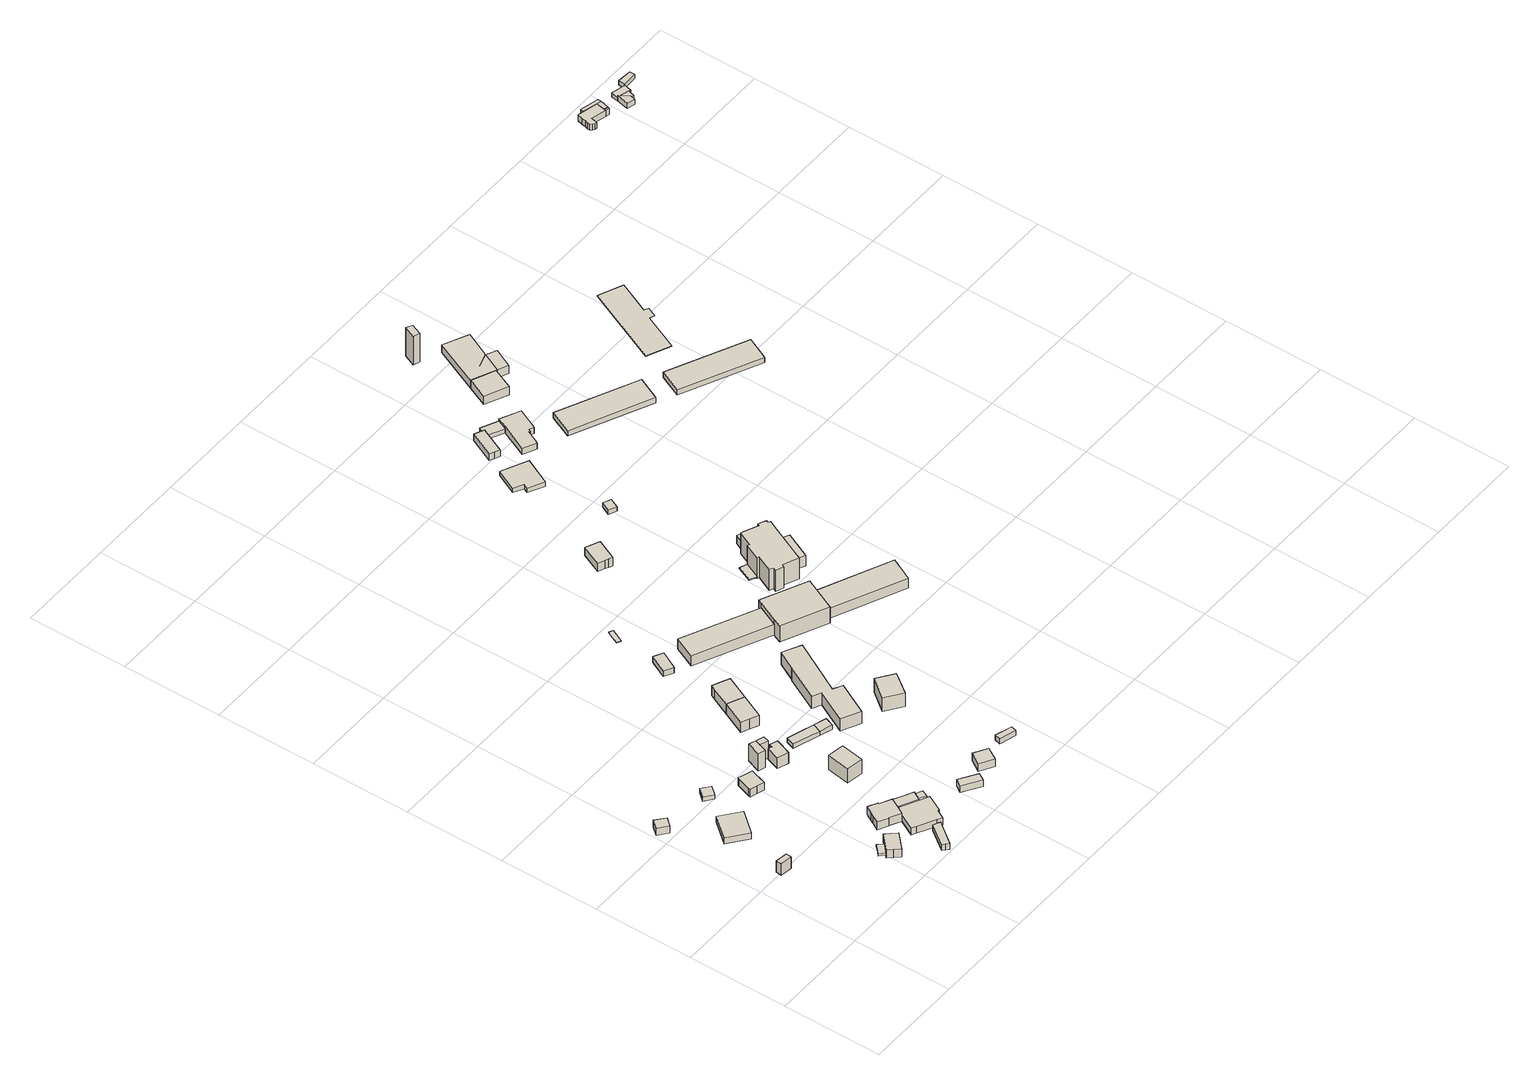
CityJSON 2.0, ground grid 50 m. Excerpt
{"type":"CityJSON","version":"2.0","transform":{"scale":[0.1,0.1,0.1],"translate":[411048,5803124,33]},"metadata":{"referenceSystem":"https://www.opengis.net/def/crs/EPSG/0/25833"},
"CityObjects":{
"building1":{"type":"Building","attributes":{"Gemeindeschluessel":"11000009","BezugspunktDach":"2200","function":"31001_2412","measuredHeight":6.62,"storeysAboveGround":1},"address":[{"country":"Germany","locality":"Berlin","thoroughfareNumber":"44 (4)","thoroughfareName":"Wernsdorfer Straße"}],"geometry":[{"type":"Solid","lod":"1","boundaries":[[[[0,1,2,3,4]],[[5,6,7,8,9]],[[5,9,4,3]],[[6,5,3,2]],[[7,6,2,1]],[[8,7,1,0]],[[9,8,0,4]]]]}]},
"building2":{"type":"Building","attributes":{"Gemeindeschluessel":"11000009","BezugspunktDach":"2200","function":"31001_2520","measuredHeight":4.14,"storeysAboveGround":1},"address":[{"country":"Germany","locality":"Berlin","thoroughfareNumber":"35 (1)","thoroughfareName":"Wernsdorfer Straße"}],"geometry":[{"type":"Solid","lod":"1","boundaries":[[[[10,11,12,13]],[[14,15,16,17]],[[14,17,13,12]],[[15,14,12,11]],[[16,15,11,10]],[[17,16,10,13]]]]}]},
"building3":{"type":"Building","attributes":{"Gemeindeschluessel":"11000009","BezugspunktDach":"2200","function":"31001_1010","measuredHeight":3.44,"storeysAboveGround":1},"address":[{"country":"Germany","locality":"Berlin","thoroughfareNumber":"35","thoroughfareName":"Wernsdorfer Straße"}],"geometry":[{"type":"Solid","lod":"1","boundaries":[[[[18,19,20,21]],[[22,23,24,25]],[[22,25,21,20]],[[23,22,20,19]],[[24,23,19,18]],[[25,24,18,21]]]]}]},
"building4":{"type":"Building","attributes":{"Gemeindeschluessel":"11000009","BezugspunktDach":"2200","function":"51009_1610","measuredHeight":1.12,"storeysAboveGround":0},"address":[{"country":"Germany","locality":"Berlin"}],"geometry":[{"type":"Solid","lod":"1","boundaries":[[[[26,27,28,29,30]],[[31,32,33,34,35]],[[31,35,30,29]],[[32,31,29,28]],[[33,32,28,27]],[[34,33,27,26]],[[35,34,26,30]]]]}]},
"building5":{"type":"Building","attributes":{"Gemeindeschluessel":"11000009","BezugspunktDach":"2200","function":"31001_2723","measuredHeight":5.81,"storeysAboveGround":1},"address":[{"country":"Germany","locality":"Berlin","thoroughfareNumber":"44 (1)","thoroughfareName":"Wernsdorfer Straße"}],"geometry":[{"type":"Solid","lod":"1","boundaries":[[[[36,37,38,39,40,41,42,43]],[[44,45,46,47,48,49,50,51]],[[44,51,43,42]],[[45,44,42,41]],[[46,45,41,40]],[[47,46,40,39]],[[48,47,39,38]],[[49,48,38,37]],[[50,49,37,36]],[[51,50,36,43]]]]}]},
"building6":{"type":"Building","attributes":{"Gemeindeschluessel":"11000009","BezugspunktDach":"2200","function":"31001_2000","measuredHeight":2.47,"storeysAboveGround":1},"address":[{"country":"Germany","locality":"Berlin","thoroughfareNumber":"35 (2)","thoroughfareName":"Wernsdorfer Straße"}],"geometry":[{"type":"Solid","lod":"1","boundaries":[[[[52,53,54,55]],[[56,57,58,59]],[[56,59,55,54]],[[57,56,54,53]],[[58,57,53,52]],[[59,58,52,55]]]]}]},
"building7":{"type":"Building","attributes":{"Gemeindeschluessel":"11000009","BezugspunktDach":"2200","function":"31001_2723","measuredHeight":3.63,"storeysAboveGround":1},"address":[{"country":"Germany","locality":"Berlin","thoroughfareNumber":"44 (2)","thoroughfareName":"Wernsdorfer Straße"}],"geometry":[{"type":"Solid","lod":"1","boundaries":[[[[60,61,62,63,64,65,66,67]],[[68,69,70,71,72,73,74,75]],[[68,75,67,66]],[[69,68,66,65]],[[70,69,65,64]],[[71,70,64,63]],[[72,71,63,62]],[[73,72,62,61]],[[74,73,61,60]],[[75,74,60,67]]]]}]},
"building8":{"type":"Building","attributes":{"Gemeindeschluessel":"11000009","BezugspunktDach":"2200","function":"31001_1010","measuredHeight":5.08,"storeysAboveGround":1},"address":[{"country":"Germany","locality":"Berlin","thoroughfareNumber":"37","thoroughfareName":"Wernsdorfer Straße"}],"geometry":[{"type":"Solid","lod":"1","boundaries":[[[[76,77,78,79,80,81,82,83]],[[84,85,86,87,88,89,90,91]],[[84,91,83,82]],[[85,84,82,81]],[[86,85,81,80]],[[87,86,80,79]],[[88,87,79,78]],[[89,88,78,77]],[[90,89,77,76]],[[91,90,76,83]]]]}]},
"building9":{"type":"Building","attributes":{"Gemeindeschluessel":"11000009","function":"31001_1010"},"address":[{"country":"Germany","locality":"Berlin","thoroughfareNumber":"44","thoroughfareName":"Wernsdorfer Straße"}],"children":["building9-1","building9-2","building9-3"]},
"building9-1":{"type":"BuildingPart","attributes":{"BezugspunktDach":"2200","measuredHeight":4.86,"storeysAboveGround":1},"parents":["building9"],"geometry":[{"type":"MultiSurface","lod":"1","boundaries":[[[92,93,94,95,96,97,98,99,100,101,102,103,104]],[[105,106,107,108,109,110,111,112,113,114,115,116,117]],[[105,117,104,103]],[[109,108,100,99]],[[110,109,99,98]],[[111,110,98,97]],[[112,111,97,96]],[[113,112,96,95]],[[114,113,95,94]],[[115,114,94,93]],[[116,115,93,92]],[[117,116,92,104]],[[106,118,119,102]],[[105,103,119,118]],[[107,106,102,101]],[[108,107,101,100,120]]]}]},
"building9-2":{"type":"BuildingPart","attributes":{"BezugspunktDach":"2200","measuredHeight":5.15,"storeysAboveGround":1},"parents":["building9"],"geometry":[{"type":"MultiSurface","lod":"1","boundaries":[[[121,122,123,124,125,126,127,128,129,130,131,132]],[[133,134,135,136,137,138,139,118,105,140,141,142]],[[133,142,132,131]],[[134,133,131,130]],[[135,134,130,129]],[[136,135,129,128]],[[137,136,128,127]],[[138,137,127,126]],[[143,144,126,125]],[[119,102,145,143,125,124]],[[118,139,106]],[[105,118,124,123],[105,103,119,118]],[[140,105,123,122]],[[141,140,122,121]],[[142,141,121,132]],[[139,138,144,143]],[[118,106,102,119]],[[106,139,143,145,102]],[[119,103,105,118]]]}]},
"building9-3":{"type":"BuildingPart","attributes":{"BezugspunktDach":"2200","measuredHeight":4.35,"storeysAboveGround":1},"parents":["building9"],"geometry":[{"type":"MultiSurface","lod":"1","boundaries":[[[146,147,148,149,144,145]],[[138,150,151,152,108,106]],[[150,138,144,149]],[[151,150,149,148]],[[152,151,148,147]],[[108,152,147,146]],[[102,101,107,153,108,107,101,100,146,145]],[[138,154,139,143,144,155]],[[106,102,145,143,139]],[[106,153,107,101,102]],[[100,101,107,108]]]}]},
"building10":{"type":"Building","attributes":{"Gemeindeschluessel":"11000009","BezugspunktDach":"2200","function":"51009_1610","measuredHeight":4.87,"storeysAboveGround":0},"address":[{"country":"Germany","locality":"Berlin"}],"geometry":[{"type":"Solid","lod":"1","boundaries":[[[[156,157,158,159]],[[160,161,162,163]],[[160,163,159,158]],[[161,160,158,157]],[[162,161,157,156]],[[163,162,156,159]]]]}]},
"building11":{"type":"Building","attributes":{"Gemeindeschluessel":"11000009","function":"31001_2000"},"address":[{"country":"Germany","locality":"Berlin","thoroughfareNumber":"39 (1)","thoroughfareName":"Wernsdorfer Straße"}],"children":["building11-1","building11-2"]},
"building11-1":{"type":"BuildingPart","attributes":{"BezugspunktDach":"2200","measuredHeight":9.91,"storeysAboveGround":1},"parents":["building11"],"geometry":[{"type":"MultiSurface","lod":"1","boundaries":[[[164,165,166,167]],[[168,169,170,171]],[[168,171,167,166]],[[169,168,166,165]],[[170,172,173,164]],[[171,170,164,167]],[[169,165,173,172]]]}]},
"building11-2":{"type":"BuildingPart","attributes":{"BezugspunktDach":"2200","measuredHeight":9.91,"storeysAboveGround":1},"parents":["building11"],"geometry":[{"type":"Solid","lod":"1","boundaries":[[[[174,175,165,173]],[[169,176,177,172]],[[176,169,165,175]],[[177,176,175,174]],[[172,177,174,173]],[[173,165,169,172]]]]}]},
"building12":{"type":"Building","attributes":{"Gemeindeschluessel":"11000009","BezugspunktDach":"2200","function":"31001_1010","measuredHeight":6.38,"storeysAboveGround":1},"address":[{"country":"Germany","locality":"Berlin","thoroughfareNumber":"39","thoroughfareName":"Wernsdorfer Straße"}],"geometry":[{"type":"Solid","lod":"1","boundaries":[[[[178,179,180,181,182,183]],[[184,185,186,187,188,189]],[[184,189,183,182]],[[185,184,182,181]],[[186,185,181,180]],[[187,186,180,179]],[[188,187,179,178]],[[189,188,178,183]]]]}]},
"building13":{"type":"Building","attributes":{"Gemeindeschluessel":"11000009","BezugspunktDach":"2200","function":"31001_1010","measuredHeight":10.15,"storeysAboveGround":1},"address":[{"country":"Germany","locality":"Berlin","thoroughfareNumber":"41","thoroughfareName":"Wernsdorfer Straße"}],"geometry":[{"type":"Solid","lod":"1","boundaries":[[[[190,191,192,193,194]],[[195,196,197,198,199]],[[195,199,194,193]],[[196,195,193,192]],[[197,196,192,191]],[[198,197,191,190]],[[199,198,190,194]]]]}]},
"building14":{"type":"Building","attributes":{"Gemeindeschluessel":"11000009","BezugspunktDach":"2200","function":"31001_2000","measuredHeight":0.006,"storeysAboveGround":1},"address":[{"country":"Germany","locality":"Berlin","thoroughfareNumber":"145 (25)","thoroughfareName":"Wernsdorfer Straße"}]},
"building15":{"type":"Building","attributes":{"Gemeindeschluessel":"11000009","BezugspunktDach":"2200","function":"31001_2000","measuredHeight":5.01,"storeysAboveGround":1},"address":[{"country":"Germany","locality":"Berlin","thoroughfareNumber":"17 (10)","thoroughfareName":"Schmöckwitzwerder Süd"}],"geometry":[{"type":"Solid","lod":"1","boundaries":[[[[200,201,202,203]],[[204,205,206,207]],[[204,207,203,202]],[[205,204,202,201]],[[206,205,201,200]],[[207,206,200,203]]]]}]},
"building16":{"type":"Building","attributes":{"Gemeindeschluessel":"11000009","BezugspunktDach":"2200","function":"31001_2000","measuredHeight":2.62,"storeysAboveGround":1},"address":[{"country":"Germany","locality":"Berlin","thoroughfareNumber":"41 (1)","thoroughfareName":"Wernsdorfer Straße"}],"geometry":[{"type":"Solid","lod":"1","boundaries":[[[[208,209,210,211,212]],[[213,214,215,216,217]],[[213,217,212,211]],[[214,213,211,210]],[[215,214,210,209]],[[216,215,209,208]],[[217,216,208,212]]]]}]},
"building17":{"type":"Building","attributes":{"Gemeindeschluessel":"11000009","BezugspunktDach":"2200","function":"31001_1010","measuredHeight":7.95,"storeysAboveGround":1},"address":[{"country":"Germany","locality":"Berlin","thoroughfareNumber":"37A","thoroughfareName":"Wernsdorfer Straße"}],"geometry":[{"type":"Solid","lod":"1","boundaries":[[[[218,219,220,221,222,223]],[[224,225,226,227,228,229]],[[224,229,223,222]],[[225,224,222,221]],[[226,225,221,220]],[[227,226,220,219]],[[228,227,219,218]],[[229,228,218,223]]]]}]},
"building18":{"type":"Building","attributes":{"Gemeindeschluessel":"11000009","BezugspunktDach":"2200","function":"31001_2000","measuredHeight":2.57,"storeysAboveGround":1},"address":[{"country":"Germany","locality":"Berlin","thoroughfareNumber":"41 (2)","thoroughfareName":"Wernsdorfer Straße"}],"geometry":[{"type":"Solid","lod":"1","boundaries":[[[[230,231,209,208]],[[232,233,234,235]],[[232,235,208,209]],[[233,232,209,231]],[[234,233,231,230]],[[235,234,230,208]]]]}]},
"building19":{"type":"Building","attributes":{"Gemeindeschluessel":"11000009","BezugspunktDach":"2200","function":"31001_1010","measuredHeight":7.98,"storeysAboveGround":1},"address":[{"country":"Germany","locality":"Berlin","thoroughfareNumber":"37B","thoroughfareName":"Wernsdorfer Straße"}],"geometry":[{"type":"Solid","lod":"1","boundaries":[[[[221,220,236,237,238,239,222]],[[240,241,242,243,226,225,224]],[[240,224,222,239]],[[241,240,239,238]],[[242,241,238,237]],[[243,242,237,236]],[[226,243,236,220]],[[225,226,220,221]],[[224,225,221,222]]]]}]},
"building20":{"type":"Building","attributes":{"Gemeindeschluessel":"11000009","BezugspunktDach":"2200","function":"31001_1010","measuredHeight":4.8,"storeysAboveGround":1},"address":[{"country":"Germany","locality":"Berlin","thoroughfareNumber":"46","thoroughfareName":"Wernsdorfer Straße"}],"geometry":[{"type":"Solid","lod":"1","boundaries":[[[[244,245,246,247]],[[248,249,250,251]],[[248,251,247,246]],[[249,248,246,245]],[[250,249,245,244]],[[251,250,244,247]]]]}]},
"building21":{"type":"Building","attributes":{"Gemeindeschluessel":"11000009","BezugspunktDach":"2200","function":"31001_2520","measuredHeight":3.37,"storeysAboveGround":1},"address":[{"country":"Germany","locality":"Berlin","thoroughfareNumber":"43 (7)","thoroughfareName":"Wernsdorfer Straße"}],"geometry":[{"type":"Solid","lod":"1","boundaries":[[[[252,253,254,255]],[[256,257,258,259]],[[256,259,255,254]],[[257,256,254,253]],[[258,257,253,252]],[[259,258,252,255]]]]}]},
"building22":{"type":"Building","attributes":{"Gemeindeschluessel":"11000009","BezugspunktDach":"2200","function":"31001_2000","measuredHeight":7.16,"storeysAboveGround":2},"address":[{"country":"Germany","locality":"Berlin","thoroughfareNumber":"43 (5)","thoroughfareName":"Wernsdorfer Straße"}],"geometry":[{"type":"Solid","lod":"1","boundaries":[[[[260,261,262,263,264,265,266,267,268,269]],[[270,271,272,273,274,275,276,277,278,279]],[[270,279,269,268]],[[271,270,268,267]],[[272,271,267,266]],[[273,272,266,265]],[[274,273,265,264]],[[275,274,264,263]],[[276,275,263,262]],[[277,276,262,261]],[[278,277,261,260]],[[279,278,260,269]]]]}]},
"building23":{"type":"Building","attributes":{"Gemeindeschluessel":"11000009","BezugspunktDach":"2200","function":"31001_2000","measuredHeight":2.92,"storeysAboveGround":1},"address":[{"country":"Germany","locality":"Berlin","thoroughfareNumber":"46 (1)","thoroughfareName":"Wernsdorfer Straße"}],"geometry":[{"type":"Solid","lod":"1","boundaries":[[[[280,281,282,283]],[[284,285,286,287]],[[284,287,283,282]],[[285,284,282,281]],[[286,285,281,280]],[[287,286,280,283]]]]}]},
"building24":{"type":"Building","attributes":{"Gemeindeschluessel":"11000009","BezugspunktDach":"2200","function":"31001_2000","measuredHeight":0.124,"storeysAboveGround":1},"address":[{"country":"Germany","locality":"Berlin","thoroughfareNumber":"43 (24)","thoroughfareName":"Wernsdorfer Straße"}],"geometry":[{"type":"Solid","lod":"1","boundaries":[[[[288,289,290,291,292]],[[293,294,295,296,297]],[[293,297,292,291]],[[294,293,291,290]],[[295,294,290,289]],[[296,295,289,288]],[[297,296,288,292]]]]}]},
"building25":{"type":"Building","attributes":{"Gemeindeschluessel":"11000009","BezugspunktDach":"2200","function":"31001_2000","measuredHeight":9.14,"storeysAboveGround":2},"address":[{"country":"Germany","locality":"Berlin","thoroughfareNumber":"43 (4)","thoroughfareName":"Wernsdorfer Straße"}],"geometry":[{"type":"Solid","lod":"1","boundaries":[[[[298,299,300,301,302]],[[303,304,305,306,307]],[[303,307,302,301]],[[304,303,301,300]],[[305,304,300,299]],[[306,305,299,298]],[[307,306,298,302]]]]}]},
"building26":{"type":"Building","attributes":{"Gemeindeschluessel":"11000009","function":"31001_2000"},"address":[{"country":"Germany","locality":"Berlin","thoroughfareNumber":"43 (3)","thoroughfareName":"Wernsdorfer Straße"}],"children":["building26-1","building26-2","building26-3"]},
"building26-1":{"type":"BuildingPart","attributes":{"BezugspunktDach":"2200","measuredHeight":5.83,"storeysAboveGround":2},"parents":["building26"],"geometry":[{"type":"MultiSurface","lod":"1","boundaries":[[[308,309,310,311]],[[312,313,314,315]],[[312,315,311,316,317]],[[313,312,310,309]],[[314,313,309,308]],[[315,314,308,311]],[[317,316,311,310]]]}]},
"building26-2":{"type":"BuildingPart","attributes":{"BezugspunktDach":"2200","measuredHeight":9.44,"storeysAboveGround":2},"parents":["building26"],"geometry":[{"type":"MultiSurface","lod":"1","boundaries":[[[318,319,320,321,322,323,324,325]],[[326,327,328,329,317,316,330,331]],[[332,333,326,331,325,324]],[[327,326,324,323],[333,334,335,332]],[[328,327,323,322]],[[329,328,322,321]],[[317,329,321,320]],[[311,310,320,319]],[[330,316,319,318]],[[331,330,318,325]],[[316,317,310,311]]]}]},
"building26-3":{"type":"BuildingPart","attributes":{"BezugspunktDach":"2200","measuredHeight":5.97,"storeysAboveGround":2},"parents":["building26"],"geometry":[{"type":"Solid","lod":"1","boundaries":[[[[332,335,336,337]],[[338,334,333,339]],[[338,339,337,336]],[[334,338,336,335]],[[339,333,332,337]],[[334,335,332,333]]]]}]},
"building27":{"type":"Building","attributes":{"Gemeindeschluessel":"11000009","BezugspunktDach":"2200","function":"31001_1010","measuredHeight":5.23,"storeysAboveGround":2},"address":[{"country":"Germany","locality":"Berlin","thoroughfareNumber":"43 (10)","thoroughfareName":"Wernsdorfer Straße"}],"geometry":[{"type":"Solid","lod":"1","boundaries":[[[[340,341,342,343,344,345,346,347]],[[348,349,350,351,352,353,354,355]],[[348,355,347,346]],[[349,348,346,345]],[[350,349,345,344]],[[351,350,344,343]],[[352,351,343,342]],[[353,352,342,341]],[[354,353,341,340]],[[355,354,340,347]]]]}]},
"building28":{"type":"Building","attributes":{"Gemeindeschluessel":"11000009","BezugspunktDach":"2200","function":"51009_1610","measuredHeight":1.04,"storeysAboveGround":0},"address":[{"country":"Germany","locality":"Berlin"}],"geometry":[{"type":"Solid","lod":"1","boundaries":[[[[356,357,358,359]],[[360,361,362,363]],[[360,363,359,358]],[[361,360,358,357]],[[362,361,357,356]],[[363,362,356,359]]]]}]},
"building29":{"type":"Building","attributes":{"Gemeindeschluessel":"11000009","function":"31001_2000"},"address":[{"country":"Germany","locality":"Berlin","thoroughfareNumber":"43","thoroughfareName":"Wernsdorfer Straße"}],"children":["building29-1","building29-2","building29-3"]},
"building29-1":{"type":"BuildingPart","attributes":{"BezugspunktDach":"2200","measuredHeight":16.65,"storeysAboveGround":2},"parents":["building29"],"geometry":[{"type":"MultiSurface","lod":"1","boundaries":[[[364,365,366,367,368,369,370,371,372,373,374,375,376,377,378,379,380,381,382]],[[383,384,385,386,387,388,389,390,391,392,393,394,395,396,397,398,399,400,401]],[[383,401,382,381]],[[384,383,381,380]],[[385,384,380,379]],[[386,385,379,378]],[[387,386,378,377]],[[388,387,377,376]],[[389,402,403,376,375]],[[404,402,375,374]],[[405,406,404,390,374,373]],[[392,391,373,372]],[[393,392,372,371]],[[394,393,371,370]],[[407,408,409,410,395,394,370,369]],[[396,395,369,368]],[[397,396,368,367]],[[398,397,367,366]],[[399,398,366,365]],[[400,399,365,364]],[[401,400,364,382]],[[388,403,402,389]],[[390,389,402,404]],[[391,390,404,406,405]],[[410,409,408,407]]]}]},
"building29-2":{"type":"BuildingPart","attributes":{"BezugspunktDach":"2200","measuredHeight":4.97,"storeysAboveGround":2},"parents":["building29"],"geometry":[{"type":"MultiSurface","lod":"1","boundaries":[[[402,404,406,411,412,403]],[[413,414,415,416,417,418]],[[413,418,403,412]],[[414,413,412,411]],[[415,414,411,406]],[[416,415,391,390]],[[417,416,390,389]],[[418,417,402,389,388]],[[390,391,419,406,404]],[[389,390,420,404,402]],[[388,389,402,403]]]}]},
"building29-3":{"type":"BuildingPart","attributes":{"BezugspunktDach":"2200","measuredHeight":6.32,"storeysAboveGround":2},"parents":["building29"],"geometry":[{"type":"Solid","lod":"1","boundaries":[[[[421,422,408,407]],[[409,423,424,410]],[[423,409,408,422]],[[424,423,422,421]],[[410,424,421,407]],[[409,410,407,408]]]]}]},
"building30":{"type":"Building","attributes":{"Gemeindeschluessel":"11000009","BezugspunktDach":"2200","function":"31001_2000","measuredHeight":2.39,"storeysAboveGround":1},"address":[{"country":"Germany","locality":"Berlin","thoroughfareNumber":"43 (6)","thoroughfareName":"Wernsdorfer Straße"}],"geometry":[{"type":"Solid","lod":"1","boundaries":[[[[425,426,427,428]],[[429,430,431,432]],[[429,432,428,427]],[[430,429,427,426]],[[431,430,426,425]],[[432,431,425,428]]]]}]},
"building31":{"type":"Building","attributes":{"Gemeindeschluessel":"11000009","BezugspunktDach":"2200","function":"31001_2000","measuredHeight":2.48,"storeysAboveGround":1},"address":[{"country":"Germany","locality":"Berlin","thoroughfareNumber":"43 (8)","thoroughfareName":"Wernsdorfer Straße"}],"geometry":[{"type":"Solid","lod":"1","boundaries":[[[[433,434,435,436,437,438]],[[439,440,441,442,443,444]],[[439,444,438,437]],[[440,439,437,436]],[[441,440,436,435]],[[442,441,435,434]],[[443,442,434,433]],[[444,443,433,438]]]]}]},
"building32":{"type":"Building","attributes":{"Gemeindeschluessel":"11000009","function":"31001_2000"},"address":[{"country":"Germany","locality":"Berlin","thoroughfareNumber":"43 (11)","thoroughfareName":"Wernsdorfer Straße"}],"children":["building32-1","building32-2"]},
"building32-1":{"type":"BuildingPart","attributes":{"BezugspunktDach":"2200","measuredHeight":4.09,"storeysAboveGround":1},"parents":["building32"],"geometry":[{"type":"MultiSurface","lod":"1","boundaries":[[[445,446,447,448,449,450,451]],[[452,453,454,455,456,457,458]],[[452,458,451,450]],[[453,452,450,449]],[[459,460,449,448]],[[461,459,454,448,447]],[[456,455,447,446]],[[457,456,446,445]],[[458,457,445,451]],[[454,453,460,459]],[[455,454,459,461]]]}]},
"building32-2":{"type":"BuildingPart","attributes":{"BezugspunktDach":"2200","measuredHeight":2.44,"storeysAboveGround":1},"parents":["building32"],"geometry":[{"type":"Solid","lod":"1","boundaries":[[[[462,463,464,460,459,461]],[[454,453,465,466,467,455]],[[465,453,460,464]],[[466,465,464,463]],[[467,466,463,462]],[[455,467,462,461]],[[454,455,461,459]],[[454,459,460,453]]]]}]},
"building33":{"type":"Building","attributes":{"Gemeindeschluessel":"11000009","BezugspunktDach":"2200","function":"31001_2000","measuredHeight":3.69,"storeysAboveGround":1},"address":[{"country":"Germany","locality":"Berlin","thoroughfareNumber":"43 (14)","thoroughfareName":"Wernsdorfer Straße"}],"geometry":[{"type":"Solid","lod":"1","boundaries":[[[[468,469,470,471,472,473,474,475,476]],[[467,466,477,478,479,480,481,482,483]],[[467,483,476,475]],[[466,467,475,474]],[[477,466,474,473]],[[478,477,473,472]],[[479,478,472,471]],[[480,479,471,470]],[[481,480,470,469]],[[482,481,469,468]],[[483,482,468,476]]]]}]},
"building34":{"type":"Building","attributes":{"Gemeindeschluessel":"11000009","BezugspunktDach":"2200","function":"31001_1010","measuredHeight":3,"storeysAboveGround":1},"address":[{"country":"Germany","locality":"Berlin","thoroughfareNumber":"43 (13)","thoroughfareName":"Wernsdorfer Straße"}],"geometry":[{"type":"Solid","lod":"1","boundaries":[[[[484,485,486,487]],[[488,489,490,491]],[[488,491,487,486]],[[489,488,486,485]],[[490,489,485,484]],[[491,490,484,487]]]]}]},
"building35":{"type":"Building","attributes":{"Gemeindeschluessel":"11000009","BezugspunktDach":"2200","function":"31001_2000","measuredHeight":17.86,"storeysAboveGround":1},"address":[{"country":"Germany","locality":"Berlin","thoroughfareNumber":"43 (17)","thoroughfareName":"Wernsdorfer Straße"}],"geometry":[{"type":"Solid","lod":"1","boundaries":[[[[492,493,494,495,496]],[[497,498,499,500,501]],[[497,501,496,495]],[[498,497,495,494]],[[499,498,494,493]],[[500,499,493,492]],[[501,500,492,496]]]]}]},
"building36":{"type":"Building","attributes":{"Gemeindeschluessel":"11000009","function":"31001_2000"},"address":[{"country":"Germany","locality":"Berlin","thoroughfareNumber":"43 (16)","thoroughfareName":"Wernsdorfer Straße"}],"children":["building36-1","building36-2","building36-3"]},
"building36-1":{"type":"BuildingPart","attributes":{"BezugspunktDach":"2200","measuredHeight":5.52,"storeysAboveGround":1},"parents":["building36"],"geometry":[{"type":"MultiSurface","lod":"1","boundaries":[[[502,503,504,505]],[[506,507,508,509]],[[506,509,505,504]],[[507,506,504,503]],[[508,507,503,502]],[[508,502,510,511]],[[509,512,511,510,505,513]]]}]},
"building36-2":{"type":"BuildingPart","attributes":{"BezugspunktDach":"2200","measuredHeight":5.37,"storeysAboveGround":1},"parents":["building36"],"geometry":[{"type":"Solid","lod":"1","boundaries":[[[[514,515,516,517,518,519]],[[520,521,522,523,508,524]],[[520,524,519,518]],[[521,520,518,517]],[[522,521,517,516]],[[523,522,516,515]],[[508,523,515,514]],[[524,508,514,519]]]]}]},
"building36-3":{"type":"BuildingPart","attributes":{"BezugspunktDach":"2200","measuredHeight":5.6,"storeysAboveGround":1},"parents":["building36"],"geometry":[{"type":"MultiSurface","lod":"1","boundaries":[[[525,526,527,528]],[[509,511,529,530]],[[509,530,528,527]],[[510,505,527,526]],[[529,511,526,525]],[[530,529,525,528]],[[511,509,505,510]]]}]},
"building37":{"type":"Building","attributes":{"Gemeindeschluessel":"11000009","BezugspunktDach":"2200","function":"31001_2000","measuredHeight":3,"storeysAboveGround":1},"address":[{"country":"Germany","locality":"Berlin","thoroughfareNumber":"43 (12)","thoroughfareName":"Wernsdorfer Straße"}],"geometry":[{"type":"Solid","lod":"1","boundaries":[[[[531,532,533,534]],[[535,536,537,538]],[[535,538,534,533]],[[536,535,533,532]],[[537,536,532,531]],[[538,537,531,534]]]]}]},
"building38":{"type":"Building","attributes":{"Gemeindeschluessel":"11000009","BezugspunktDach":"2200","function":"31001_1010","measuredHeight":0.147,"storeysAboveGround":1},"address":[{"country":"Germany","locality":"Berlin","thoroughfareNumber":"43 (15)","thoroughfareName":"Wernsdorfer Straße"}],"geometry":[{"type":"Solid","lod":"1","boundaries":[[[[539,540,541,542,543,544,545,546]],[[547,548,549,550,551,552,553,554]],[[547,554,546,545]],[[548,547,545,544]],[[549,548,544,543]],[[550,549,543,542]],[[551,550,542,541]],[[552,551,541,540]],[[553,552,540,539]],[[554,553,539,546]]]]}]},
"building39":{"type":"Building","attributes":{"Gemeindeschluessel":"11000009","function":"31001_1312"},"address":[{"country":"Germany","locality":"Berlin","thoroughfareNumber":"35D","thoroughfareName":"Am Oder-Spree-Kanal"}],"children":["building39-1","building39-2"]},
"building39-1":{"type":"BuildingPart","attributes":{"BezugspunktDach":"2200","measuredHeight":4.12,"storeysAboveGround":1},"parents":["building39"],"geometry":[{"type":"Solid","lod":"1","boundaries":[[[[555,556,557,558,559,560,561,562,563,564,565,566,567,568]],[[569,570,571,572,573,574,575,576,577,578,579,580,581,582]],[[569,582,568,567]],[[570,569,567,566]],[[571,570,566,565]],[[572,571,565,564]],[[573,572,564,563]],[[576,575,561,560]],[[577,576,560,559]],[[578,577,559,558]],[[579,578,558,557]],[[580,579,557,556]],[[581,580,556,555]],[[582,581,555,568]],[[574,573,563,562]],[[575,574,562,561]]]]}]},
"building39-2":{"type":"BuildingPart","attributes":{"BezugspunktDach":"2200","measuredHeight":3.55,"storeysAboveGround":1},"parents":["building39"],"geometry":[{"type":"Solid","lod":"1","boundaries":[[[[583,584,563,561]],[[573,585,586,575]],[[573,575,574,573,563,562,561,563]],[[585,573,563,584]],[[586,585,584,583]],[[575,586,583,561]],[[563,573,574,562]],[[561,562,574,575]]]]}]},
"building40":{"type":"Building","attributes":{"Gemeindeschluessel":"11000009","BezugspunktDach":"2200","function":"51009_1610","measuredHeight":3.56,"storeysAboveGround":0},"address":[{"country":"Germany","locality":"Berlin"}],"geometry":[{"type":"Solid","lod":"1","boundaries":[[[[584,587,588,564]],[[589,590,591,592]],[[589,592,564,588]],[[590,589,588,587]],[[591,590,587,584]],[[592,591,584,564]]]]}]},
"building41":{"type":"Building","attributes":{"Gemeindeschluessel":"11000009","BezugspunktDach":"2200","function":"51009_1610","measuredHeight":3.67,"storeysAboveGround":0},"address":[{"country":"Germany","locality":"Berlin"}],"geometry":[{"type":"Solid","lod":"1","boundaries":[[[[593,594,595,596]],[[575,586,597,576]],[[575,576,596,595]],[[586,575,595,594]],[[597,586,594,593]],[[576,597,593,596]]]]}]},
"building42":{"type":"Building","attributes":{"Gemeindeschluessel":"11000009","function":"31001_1312"},"address":[{"country":"Germany","locality":"Berlin","thoroughfareNumber":"35C","thoroughfareName":"Am Oder-Spree-Kanal"}],"children":["building42-1","building42-2"]},
"building42-1":{"type":"BuildingPart","attributes":{"BezugspunktDach":"2200","measuredHeight":3.09,"storeysAboveGround":1},"parents":["building42"],"geometry":[{"type":"MultiSurface","lod":"1","boundaries":[[[598,599,600,601]],[[602,603,604,605]],[[602,605,601,600]],[[606,607,608,600,599]],[[604,603,599,598]],[[605,604,598,601]],[[603,602,608,607,606]]]}]},
"building42-2":{"type":"BuildingPart","attributes":{"BezugspunktDach":"2200","measuredHeight":2.24,"storeysAboveGround":1},"parents":["building42"],"geometry":[{"type":"Solid","lod":"1","boundaries":[[[[607,609,610,608]],[[611,612,603,602]],[[611,602,608,610]],[[612,611,610,609]],[[603,612,609,607]],[[602,603,607,608]]]]}]},
"building43":{"type":"Building","attributes":{"Gemeindeschluessel":"11000009","BezugspunktDach":"2200","function":"31001_2723","measuredHeight":2.36,"storeysAboveGround":1},"address":[{"country":"Germany","locality":"Berlin","thoroughfareNumber":"35C (4)","thoroughfareName":"Am Oder-Spree-Kanal"}],"geometry":[{"type":"Solid","lod":"1","boundaries":[[[[613,614,615,616,617]],[[618,619,620,621,622]],[[618,622,617,616]],[[619,618,616,615]],[[620,619,615,614]],[[621,620,614,613]],[[622,621,613,617]]]]}]},
"building44":{"type":"Building","attributes":{"Gemeindeschluessel":"11000009","BezugspunktDach":"2200","function":"51009_1610","measuredHeight":2.45,"storeysAboveGround":0},"address":[{"country":"Germany","locality":"Berlin"}],"geometry":[{"type":"Solid","lod":"1","boundaries":[[[[623,624,625,626]],[[627,628,629,630]],[[627,630,626,625]],[[628,627,625,624]],[[629,628,624,623]],[[630,629,623,626]]]]}]}
},
"vertices":[
[182,472,87],[186,499,87],[164,503,87],[126,508,87],[122,480,87],[126,508,21],[164,503,21],[186,499,21],[182,472,21],[122,480,21],
[48,1015,62],[82,1055,62],[35,1094,62],[2,1054,62],[35,1094,21],[82,1055,21],[48,1015,21],[2,1054,21],
[228,716,54],[315,822,54],[221,898,54],[134,791,54],[221,898,20],[315,822,20],[228,716,20],[134,791,20],
[486,196,34],[528,235,34],[505,259,34],[485,237,34],[464,218,34],[485,237,22],[505,259,22],[528,235,22],[486,196,22],[464,218,22],
[497,160,68],[519,136,68],[591,205,68],[568,229,68],[546,252,68],[528,235,68],[486,196,68],[474,185,68],[486,196,20],[528,235,20],[546,252,20],[568,229,20],[591,205,20],[519,136,20],[497,160,20],[474,185,20],
[331,987,44],[366,1029,44],[325,1063,44],[290,1021,44],[325,1063,19],[366,1029,19],[331,987,19],[290,1021,19],
[668,13,51],[681,1,51],[754,97,51],[761,105,51],[765,110,51],[748,119,51],[731,128,51],[655,24,51],[731,128,18],[748,119,18],[765,110,18],[761,105,18],[754,97,18],[681,1,18],[668,13,18],[655,24,18],
[465,862,64],[501,850,64],[528,935,64],[493,946,64],[458,958,64],[455,950,64],[433,883,64],[430,873,64],[433,883,20],[455,950,20],[458,958,20],[493,946,20],[528,935,20],[501,850,20],[465,862,20],[430,873,20],
[677,172,58],[762,127,58],[784,114,58],[809,160,58],[816,156,58],[858,237,58],[844,244,58],[829,252,58],[811,261,58],[743,296,58],[720,307,58],[698,267,58],[655,185,58],[698,267,18],[720,307,18],[743,296,18],[811,261,18],[829,252,18],[844,244,18],[858,237,18],[816,156,18],[809,160,18],[784,114,18],[762,127,18],[677,172,18],[655,185,18],[717,301,18],[717,301,58],[811,261,37],
[640,294,64],[641,297,64],[698,267,64],[717,301,64],[726,318,64],[744,352,64],[687,382,64],[689,386,64],[643,411,64],[622,373,64],[613,356,64],[592,320,64],[613,356,18],[622,373,18],[643,411,18],[689,386,18],[687,382,18],[744,352,18],[726,318,18],[641,297,18],[640,294,18],[592,320,18],[726,318,62],[744,352,62],[720,307,62],
[811,261,62],[829,292,62],[836,305,62],[796,325,62],[796,325,18],[836,305,18],[829,292,18],[730,303,18],[739,343,18],[744,352,56],
[844,244,68],[860,276,68],[829,292,68],[811,261,68],[829,292,19],[860,276,19],[844,244,19],[811,261,19],
[616,930,119],[640,999,119],[605,1011,119],[581,942,119],[605,1011,20],[640,999,20],[616,930,20],[581,942,20],[629,969,20],[629,969,119],
[670,955,119],[680,985,119],[680,985,20],[670,955,20],
[695,866,83],[724,946,83],[687,960,83],[681,943,83],[664,950,83],[640,885,83],[664,950,19],[681,943,19],[687,960,19],[724,946,19],[695,866,19],[640,885,19],
[829,577,105],[847,692,105],[806,699,105],[764,705,105],[746,590,105],[764,705,21],[806,699,21],[847,692,21],[829,577,21],[746,590,21],
[1083,122,48],[1104,158,48],[1017,214,48],[996,178,48],[1017,214,10],[1104,158,10],[1083,122,10],[996,178,10],
[911,861,45],[928,904,45],[865,924,45],[795,947,45],[781,904,45],[795,947,19],[865,924,19],[928,904,19],[911,861,19],[781,904,19],
[767,1124,78],[808,1105,78],[862,1222,78],[821,1241,78],[780,1260,78],[726,1143,78],[780,1260,20],[821,1241,20],[862,1222,20],[808,1105,20],[767,1124,20],[726,1143,20],
[973,841,45],[990,885,45],[928,904,20],[990,885,20],[973,841,20],[911,861,20],
[916,1339,78],[875,1358,78],[834,1377,78],[822,1351,78],[822,1351,20],[834,1377,20],[875,1358,20],[916,1339,20],
[1215,156,49],[1252,217,49],[1186,257,49],[1149,196,49],[1186,257,5],[1252,217,5],[1215,156,5],[1149,196,5],
[851,1589,52],[896,1676,52],[850,1700,52],[806,1614,52],[850,1700,18],[896,1676,18],[851,1589,18],[806,1614,18],
[1077,762,90],[1159,921,90],[1113,944,90],[1254,1208,90],[1165,1254,90],[1115,1157,90],[1111,1158,90],[1024,988,90],[1068,966,90],[986,808,90],[1068,966,19],[1024,988,19],[1111,1158,19],[1115,1157,19],[1165,1254,19],[1254,1208,19],[1113,944,19],[1159,921,19],[1077,762,19],[986,808,19],
[1424,202,31],[1432,230,31],[1349,255,31],[1341,226,31],[1349,255,2],[1432,230,2],[1424,202,2],[1341,226,2],
[874,1885,20],[905,1951,20],[885,1961,20],[876,1942,20],[854,1895,20],[876,1942,18],[885,1961,18],[905,1951,18],[874,1885,18],[854,1895,18],
[1274,677,95],[1348,779,95],[1307,808,95],[1267,837,95],[1193,738,95],[1267,837,16],[1307,808,16],[1348,779,16],[1274,677,16],[1193,738,16],
[1866,1099,75],[1921,1214,75],[1558,1377,75],[1505,1264,75],[1558,1377,17],[1921,1214,17],[1866,1099,17],[1505,1264,17],[1505,1264,19],[1558,1377,19],
[1493,1238,113],[1505,1264,113],[1558,1377,113],[1570,1404,113],[1347,1508,113],[1339,1490,113],[1290,1383,113],[1272,1342,113],[1290,1383,19],[1339,1490,19],[1347,1508,19],[1570,1404,19],[1493,1238,19],[1272,1342,19],[1290,1383,83],[1290,1383,23],[1339,1490,23],[1339,1490,83],
[975,1661,83],[926,1553,83],[975,1661,23],[926,1553,23],
[1192,2206,66],[1208,2199,66],[1225,2191,66],[1272,2293,66],[1255,2301,66],[1239,2308,66],[1205,2324,66],[1158,2222,66],[1205,2324,18],[1239,2308,18],[1255,2301,18],[1272,2293,18],[1225,2191,18],[1208,2199,18],[1192,2206,18],[1158,2222,18],
[1528,1649,30],[1564,1729,30],[1527,1744,30],[1493,1666,30],[1527,1744,25],[1564,1729,25],[1528,1649,25],[1493,1666,25],
[1520,1557,142],[1512,1540,142],[1549,1524,142],[1556,1539,142],[1632,1505,142],[1657,1558,142],[1717,1688,142],[1741,1738,142],[1729,1744,142],[1734,1754,142],[1697,1772,142],[1691,1761,142],[1623,1792,142],[1609,1798,142],[1575,1725,142],[1564,1729,142],[1528,1649,142],[1538,1646,142],[1500,1566,142],[1538,1646,19],[1528,1649,19],[1564,1729,19],[1575,1725,19],[1609,1798,19],[1623,1792,19],[1691,1761,19],[1697,1772,19],[1734,1754,19],[1729,1744,19],[1741,1738,19],[1717,1688,19],[1657,1558,19],[1632,1505,19],[1556,1539,19],[1549,1524,19],[1512,1540,19],[1520,1557,19],[1500,1566,19],[1691,1761,67],[1623,1792,67],[1697,1772,67],[1734,1754,39],[1734,1754,67],[1657,1558,80],[1717,1688,80],[1717,1688,20],[1657,1558,20],
[1756,1801,67],[1649,1849,67],[1649,1849,18],[1756,1801,18],[1734,1754,18],[1697,1772,18],[1691,1761,18],[1623,1792,18],[1734,1754,46],[1697,1772,49],
[1713,1531,80],[1774,1661,80],[1774,1661,20],[1713,1531,20],
[1507,2378,41],[1529,2425,41],[1491,2443,41],[1469,2396,41],[1491,2443,17],[1529,2425,17],[1507,2378,17],[1469,2396,17],
[1383,2777,40],[1372,2753,40],[1449,2715,40],[1513,2849,40],[1386,2910,40],[1335,2804,40],[1386,2910,15],[1513,2849,15],[1449,2715,15],[1372,2753,15],[1383,2777,15],[1335,2804,15],
[1455,2989,55],[1479,2977,55],[1529,3085,55],[1538,3104,55],[1532,3107,55],[1491,3126,55],[1431,3000,55],[1491,3126,17],[1532,3107,17],[1538,3104,17],[1529,3085,17],[1479,2977,17],[1455,2989,17],[1431,3000,17],[1538,3104,42],[1532,3107,42],[1529,3085,42],
[1608,3047,42],[1630,3096,42],[1547,3135,42],[1547,3135,17],[1630,3096,17],[1608,3047,17],
[1610,2879,54],[1642,2946,54],[1649,2943,54],[1655,2956,54],[1679,2946,54],[1728,3050,54],[1630,3096,54],[1608,3047,54],[1545,2909,54],[1728,3050,17],[1679,2946,17],[1655,2956,17],[1649,2943,17],[1642,2946,17],[1610,2879,17],[1545,2909,17],
[2141,2644,45],[2195,2759,45],[1807,2939,45],[1754,2824,45],[1807,2939,15],[2195,2759,15],[2141,2644,15],[1754,2824,15],
[1744,3600,183],[1767,3654,183],[1753,3662,183],[1738,3669,183],[1713,3613,183],[1738,3669,14],[1753,3662,14],[1767,3654,14],[1744,3600,14],[1713,3613,14],
[1861,3275,64],[1965,3499,64],[1844,3557,64],[1741,3328,64],[1844,3557,17],[1965,3499,17],[1861,3275,17],[1741,3328,17],[1854,3278,64],[1854,3278,17],[1743,3327,17],[1741,3328,46],
[1861,3275,63],[1912,3253,63],[1934,3300,63],[1957,3348,63],[1906,3372,63],[1829,3349,63],[1906,3372,17],[1957,3348,17],[1934,3300,17],[1912,3253,17],[1829,3349,17],
[1807,3173,65],[1854,3278,65],[1741,3328,65],[1694,3223,65],[1807,3173,17],[1694,3223,17],
[2617,2420,44],[2670,2532,44],[2287,2712,44],[2234,2599,44],[2287,2712,14],[2670,2532,14],[2617,2420,14],[2234,2599,14],
[2462,2796,15],[2544,2976,15],[2568,2965,15],[2590,3014,15],[2568,3024,15],[2641,3184,15],[2522,3236,15],[2346,2849,15],[2522,3236,14],[2641,3184,14],[2568,3024,14],[2590,3014,14],[2568,2965,14],[2544,2976,14],[2462,2796,14],[2346,2849,14],
[3322,3869,49],[3329,3859,49],[3338,3854,49],[3347,3852,49],[3353,3882,49],[3428,3864,49],[3430,3874,49],[3433,3892,49],[3439,3919,49],[3366,3936,49],[3337,3943,49],[3330,3916,49],[3325,3893,49],[3321,3879,49],[3325,3893,14],[3330,3916,14],[3337,3943,14],[3366,3936,14],[3439,3919,14],[3433,3892,14],[3430,3874,14],[3428,3864,14],[3353,3882,14],[3347,3852,14],[3338,3854,14],[3329,3859,14],[3322,3869,14],[3321,3879,14],
[3451,3869,49],[3462,3914,49],[3462,3914,14],[3451,3869,14],
[3465,3931,49],[3370,3954,49],[3370,3954,13],[3465,3931,13],[3462,3914,13],[3366,3936,13],
[3448,3859,50],[3451,3869,50],[3430,3874,50],[3428,3864,50],[3448,3859,14],
[3566,3812,39],[3572,3839,39],[3540,3884,39],[3526,3823,39],[3540,3884,8],[3572,3839,8],[3566,3812,8],[3526,3823,8],[3572,3839,25],[3572,3839,31],[3540,3884,31],
[3589,3835,31],[3598,3869,31],[3598,3869,8],[3589,3835,8],
[3598,3869,30],[3608,3866,30],[3617,3904,30],[3546,3920,30],[3540,3884,30],[3546,3920,7],[3617,3904,7],[3608,3866,7],[3598,3869,7],[3540,3884,7],
[3700,3911,26],[3700,3938,26],[3628,3943,26],[3624,3908,26],[3628,3943,2],[3700,3938,2],[3700,3911,2],[3624,3908,2]
]}
